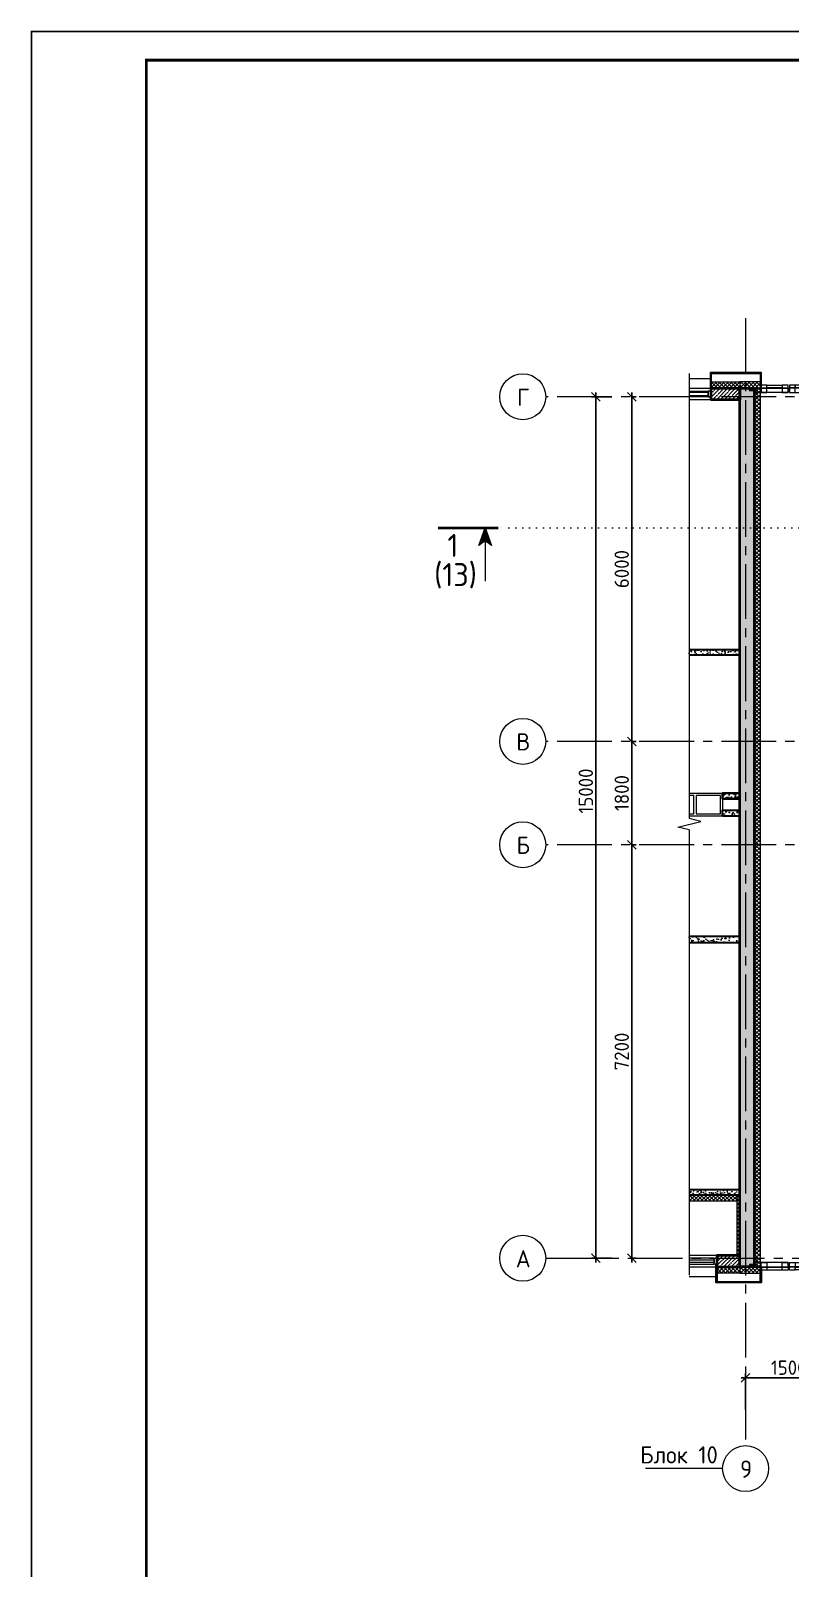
# Model space of a CAD drawing. Header units: millimetres. Extents: x -6427 to 93283, y -13 to 42012.
# Drawn here: x -13 to 13206, y 15241 to 42012 of the extents above; entities that cross this region are included whole.
import ezdxf
from ezdxf.enums import TextEntityAlignment as Align

# ---------------------------------------------------------------- set-up
doc = ezdxf.new("R2010")
doc.units = ezdxf.units.MM
for name, pattern in [('ACAD_ISO04W100', [30, 24, -3, 0, -3]), ('CENTER2', [28.575, 19.05, -3.175, 3.175, -3.175]), ('DASHED', [0.75, 0.5, -0.25]), ('Пунктирная _дл__', [3, 0, -3])]:
    doc.linetypes.add(name, pattern=pattern)
doc.layers.get('Defpoints').update_dxf_attribs({"color": 6, "lineweight": 60})
for name, color, linetype, lineweight in [('__АР__линия_09', 7, 'Continuous', 9), ('АР_Вентблок', 94, 'Continuous', 20), ('АР_Выноски', 114, 'Continuous', 5), ('АР_Газаблок 100мм', 24, 'Continuous', 30), ('АР_Монолит', 1, 'Continuous', 40), ('АР_Окна и витражи', 150, 'Continuous', 9), ('АР_Ось', 1, 'CENTER2', 5), ('АР_Размеры_оси', 162, 'Continuous', 5), ('АР_Утеплитель', 30, 'Continuous', 9), ('АР_Фасад', 30, 'Continuous', 30), ('АР_Штамп', 7, 'Continuous', 25)]:
    doc.layers.add(name, color=color, linetype=linetype, lineweight=lineweight)
doc.layers.add('Layout frame', color=96, linetype='Continuous')
doc.styles.add('Common Павел', font='')
doc.styles.get('Common Павел').set_extended_font_data('GOST Common')
doc.dimstyles.new('250x1', dxfattribs={"dimscale": 100, "dimtxt": 2.5, "dimasz": 1.5, "dimexe": 0.75, "dimexo": 0, "dimgap": 0.5, "dimtad": 1, "dimdec": 0, "dimtxsty": 'Common Павел', "dimblk": 'OBLIQUE', "dimcen": 2.5, "dimdle": 0.75, "dimadec": 0, "dimazin": 0, "dimtfac": 1, "dimtdec": 0, "dimtmove": 1, "dimatfit": 3, "dimfxl": 1, "dimtfill": 1, "dimarcsym": 0})
pattern_1 = [(45, (-99827.42, -189714.69), (-67.35192, 67.35192), []), (45, (-99760.06, -189714.69), (-67.35192, 67.35192), [119.0625, -23.8125, 0, -23.8125])]
pattern_2 = [(230, (442607.64, 146747.97), (-182.18467, 15.939086), [19.05, -209.55]), (175, (442607.64, 146747.97), (35.24342, -191.056845), [15.24, -167.640584]), (280.451445, (442592.46, 146749.3), (-146.94125, -175.11775), [16.19001, -178.090245]), (226.1842, (442607.64, 146697.17), (-271.07904, 42.04233), [28.575, -314.325]), (276.63556, (442585.05, 146700.67), (-237.40413, -247.42612), [24.28502, -267.1356]), (171.18415, (442607.64, 146697.17), (-237.40413, -247.42612), [22.85997, -251.45973]), (201, (442582.24, 146709.87), (-151.61439, 102.2652), [19.05, -209.55]), (146, (442582.24, 146709.87), (-61.80203, -184.18797), [15.24, -167.64]), (251.451445, (442569.61, 146718.39), (-213.41642, -81.92277), [16.19001, -178.08994]), (217.5, (442607.644, 146747.97), (-3.088603, -84.555039), [0, -165.608, 0, -170.18, 0, -168.275]), (187.5, (442607.64, 146747.97), (-66.819663, -100.180575), [0, -97.028, 0, -161.798, 0, -64.135]), (147.5, (442664.286, 146747.97), (-135.590595, 5.728744), [0, -63.5, 0, -198.12, 0, -262.89]), (137.5, (442689.69, 146747.97), (-148.12918, -25.42649), [0, -82.55, 0, -131.572, 0, -186.69])]

# ---------------------------------------------------------------- blocks, each defined once
blk = doc.blocks.new('*U25')
for points, const_width in [([(-594, 0), (0, 0), (0, 420), (-594, 420)], 0.25), ([(-574, 5), (-5, 5), (-5, 415), (-574, 415)], 0.5)]:
    blk.add_lwpolyline(points, close=True, dxfattribs=dict(const_width=const_width))
blk = doc.blocks.new('Ь10-100')
at = {"color": 7, "linetype": 'DASHED', "lineweight": 15, "ltscale": 5}
for p, q in [((-6, 13), (-1, 16)), ((-6, 13), (4, 13)), ((-5, 0), (-6, -4)), ((-4, 2), (-5, 0)), ((-5, 0), (4, 0)), ((-4, 2), (-1, 2)), ((-3, 3), (-1, 3)), ((-2, 3), (-3, 2)), ((-1, 7), (-2, 4)), ((-2, 5), (1, 6)), ((-1, 16), (4, 13)), ((-1, 7), (1, 5)), ((-1, -37), (-1, 2)), ((0, 3), (2, 4)), ((0, -37), (0, 2)), ((0, 2), (3, 2)), ((1, 4), (2, 2)), ((3, 2), (4, 0)), ((4, 0), (4, -4)), ((-6, -4), (-3, -4)), ((-5, -6), (-6, -10)), ((-6, -10), (-3, -10)), ((-5, -12), (-6, -16)), ((-6, -16), (-3, -16)), ((-5, -18), (-6, -22)), ((-6, -22), (-3, -22)), ((-5, -24), (-6, -28)), ((-6, -28), (-3, -28)), ((-6, -30), (-3, -30)), ((-3, -6), (-5, -6)), ((-3, -12), (-5, -12)), ((-3, -18), (-5, -18)), ((-3, -24), (-5, -24)), ((-3, -6), (-3, -4)), ((-3, -10), (-3, -12)), ((-3, -18), (-3, -16)), ((-3, -22), (-3, -24)), ((-3, -28), (-3, -30)), ((1, -4), (4, -4)), ((1, -6), (1, -4)), ((1, -6), (4, -6)), ((1, -10), (4, -10)), ((1, -10), (1, -12)), ((1, -12), (4, -12)), ((1, -18), (1, -16)), ((1, -16), (4, -16)), ((1, -18), (4, -18)), ((1, -22), (4, -22)), ((1, -22), (1, -24)), ((1, -24), (4, -24)), ((1, -28), (4, -28)), ((1, -30), (1, -28)), ((1, -30), (4, -30)), ((4, -6), (4, -10)), ((4, -12), (4, -16)), ((4, -18), (4, -22)), ((4, -24), (4, -28))]:
    blk.add_line(p, q, dxfattribs=at)
at = {"color": 7, "linetype": 'DASHED', "ltscale": 5}
for p, q in [((-6, -67), (-6, 13)), ((4, 13), (4, -67)), ((-16, -67), (14, -67)), ((-4, -49), (-4, -1)), ((-4, -67), (-4, -50)), ((3, -67), (3, -1))]:
    blk.add_line(p, q, dxfattribs=at)
at = {"linetype": 'ACAD_ISO04W100'}
blk.add_line((-1, 18), (-1, -80), dxfattribs=at)
at = {"color": 7, "ltscale": 5}
for p, q in [((-16, -67), (-16, -70)), ((-16, -70), (14, -70)), ((-12, -70), (-12, -72)), ((-12, -72), (11, -72)), ((-8, -77), (-8, -72)), ((5, -77), (-6, -77)), ((-4, -77), (-4, -72)), ((3, -77), (3, -72)), ((7, -72), (7, -77)), ((11, -70), (11, -72))]:
    blk.add_line(p, q, dxfattribs=at)
at = {"color": 7, "linetype": 'DASHED', "lineweight": 9, "ltscale": 5}
blk.add_line((-1, -37), (0, -37), dxfattribs=at)
at = {"color": 7, "linetype": 'Continuous', "ltscale": 5}
blk.add_line((14, -70), (14, -67), dxfattribs=at)
at = {"color": 7, "ltscale": 2}
for centre, radius, start, end in [((-6, -75), 2.77, 227.3489, 309.0524), ((-1, -67), 10.9, 250.5286, 289.4715), ((5, -75), 2.77, 230.845, 312.6565)]:
    blk.add_arc(centre, radius, start, end, dxfattribs=at)
blk = doc.blocks.new('джр')
at = {"lineweight": 0, "ltscale": 0.1}
for p, q in [((361778, 15890), (362285, 15890)), ((362817, 15890), (362310, 15890))]:
    blk.add_line(p, q, dxfattribs=at)
for points in [[(361697, 15971), (361697, 15890), (361778, 15890), (361772, 15896), (361708, 15896), (361703, 15901), (361703, 15965)], [(361817, 15965), (361917, 15965), (361917, 15835), (361817, 15835)], [(362185, 15885), (361917, 15885), (361917, 15840), (362185, 15840)], [(362185, 15965), (362285, 15965), (362285, 15835), (362185, 15835)], [(362310, 15965), (362410, 15965), (362410, 15835), (362310, 15835)], [(362410, 15885), (362677, 15885), (362677, 15840), (362410, 15840)], [(362677, 15965), (362777, 15965), (362777, 15835), (362677, 15835)], [(362897, 15971), (362897, 15890), (362817, 15890), (362822, 15896), (362887, 15896), (362892, 15901), (362892, 15965)]]:
    blk.add_lwpolyline(points, close=True, dxfattribs=at)
for points in [[(361703, 15890), (361703, 15885), (362285, 15885), (362285, 15965), (361703, 15965)], [(362892, 15890), (362892, 15885), (362310, 15885), (362310, 15965), (362892, 15965)]]:
    blk.add_lwpolyline(points, dxfattribs=at)
at = {"lineweight": 0}
for p, xscale, yscale, zscale, rotation in [((361631, 15927), -1.071428571428, 1.071428571428, 1.071428571428, 89.99626516320649), ((362964, 15927), 1.071428571428001, 1.071428571428001, 1.071428571428001, 270.0037348367935)]:
    blk.add_blockref('Ь10-100', p, dxfattribs=dict(at, xscale=xscale, yscale=yscale, zscale=zscale, rotation=rotation))
blk = doc.blocks.new('_Oblique')
at = {"color": 0, "linetype": 'ByBlock', "lineweight": -2}
blk.add_line((-0.5, -0.5), (0.5, 0.5), dxfattribs=at)
blk = doc.blocks.new('*D98')
at = {"layer": 'Defpoints', "color": 0, "transparency": 16777216}
for p in [(12430, 18559), (13930, 18559), (12430, 17997)]:
    blk.add_point(p, dxfattribs=at)
at = {"layer": 'АР_Размеры_оси', "color": 0, "lineweight": -2, "transparency": 16777216}
for p, q in [((14005, 18559), (12355, 18559)), ((12430, 17997), (12430, 18634)), ((13930, 18559), (13930, 18634))]:
    blk.add_line(p, q, dxfattribs=at)
at = {"layer": 'АР_Размеры_оси', "color": 0, "lineweight": -2, "transparency": 16777216, "xscale": 150, "yscale": 150, "zscale": 150, "rotation": 180}
blk.add_blockref('_Oblique', (12430, 18559), dxfattribs=at)
at = {"layer": 'АР_Размеры_оси', "color": 0, "lineweight": -2, "transparency": 16777216, "xscale": 150, "yscale": 150, "zscale": 150}
blk.add_blockref('_Oblique', (13930, 18559), dxfattribs=at)
at = {"layer": 'АР_Размеры_оси', "color": 0, "transparency": 16777216, "insert": (13180, 18734), "char_height": 250, "attachment_point": 5, "style": 'Common Павел', "bg_fill": 3, "box_fill_scale": 1.1, "bg_fill_color": 9, "bg_fill_true_color": 13158600, "bg_fill_transparency": 0}
blk.add_mtext('1500', dxfattribs=at)
blk = doc.blocks.new('*U42')
at = {"layer": '__АР__линия_09'}
for p, q in [((9188, 0), (-500, 0)), ((9188, 0), (9251, 250)), ((9251, 250), (9376, -250)), ((9376, -250), (9438, 0)), ((19127, 0), (9438, 0))]:
    blk.add_line(p, q, dxfattribs=at)
blk = doc.blocks.new('*D93')
at = {"layer": 'Defpoints', "color": 0, "transparency": 16777216}
for p in [(10449, 35639), (10449, 35639), (10449, 29639)]:
    blk.add_point(p, dxfattribs=at)
at = {"layer": 'АР_Размеры_оси', "color": 0, "lineweight": -2, "transparency": 16777216}
for p, q in [((10449, 29564), (10449, 35714)), ((10449, 35639), (10524, 35639)), ((10449, 29639), (10524, 29639))]:
    blk.add_line(p, q, dxfattribs=at)
at = {"layer": 'АР_Размеры_оси', "color": 0, "lineweight": -2, "transparency": 16777216, "xscale": 150, "yscale": 150, "zscale": 150}
for p, rotation in [((10449, 35639), 90), ((10449, 29639), 270)]:
    blk.add_blockref('_Oblique', p, dxfattribs=dict(at, rotation=rotation))
at = {"layer": 'АР_Размеры_оси', "color": 0, "transparency": 16777216, "insert": (10274, 32639), "char_height": 250, "attachment_point": 5, "rotation": 90, "style": 'Common Павел', "bg_fill": 3, "box_fill_scale": 1.1, "bg_fill_color": 9, "bg_fill_true_color": 13158600, "bg_fill_transparency": 0}
blk.add_mtext('6000', dxfattribs=at)
blk = doc.blocks.new('*D94')
at = {"layer": 'Defpoints', "color": 0, "transparency": 16777216}
for p in [(10102, 35639), (9824, 20639), (10102, 20639)]:
    blk.add_point(p, dxfattribs=at)
at = {"layer": 'АР_Размеры_оси', "color": 0, "lineweight": -2, "transparency": 16777216}
for p, q in [((10102, 35639), (9749, 35639)), ((9824, 35714), (9824, 20564)), ((10102, 20639), (9749, 20639))]:
    blk.add_line(p, q, dxfattribs=at)
at = {"layer": 'АР_Размеры_оси', "color": 0, "lineweight": -2, "transparency": 16777216, "xscale": 150, "yscale": 150, "zscale": 150}
for p, rotation in [((9824, 35639), 90), ((9824, 20639), 270)]:
    blk.add_blockref('_Oblique', p, dxfattribs=dict(at, rotation=rotation))
at = {"layer": 'АР_Размеры_оси', "color": 0, "transparency": 16777216, "insert": (9649, 28775), "char_height": 250, "attachment_point": 5, "rotation": 90, "style": 'Common Павел', "bg_fill": 3, "box_fill_scale": 1.1, "bg_fill_color": 9, "bg_fill_true_color": 13158600, "bg_fill_transparency": 0}
blk.add_mtext('15000', dxfattribs=at)
blk = doc.blocks.new('*D95')
at = {"layer": 'Defpoints', "color": 0, "transparency": 16777216}
for p in [(10449, 29639), (10449, 27839), (10449, 27839)]:
    blk.add_point(p, dxfattribs=at)
at = {"layer": 'АР_Размеры_оси', "color": 0, "lineweight": -2, "transparency": 16777216}
for p, q in [((10449, 29714), (10449, 27764)), ((10449, 29639), (10524, 29639)), ((10449, 27839), (10524, 27839))]:
    blk.add_line(p, q, dxfattribs=at)
at = {"layer": 'АР_Размеры_оси', "color": 0, "lineweight": -2, "transparency": 16777216, "xscale": 150, "yscale": 150, "zscale": 150}
for p, rotation in [((10449, 29639), 90), ((10449, 27839), 270)]:
    blk.add_blockref('_Oblique', p, dxfattribs=dict(at, rotation=rotation))
at = {"layer": 'АР_Размеры_оси', "color": 0, "transparency": 16777216, "insert": (10274, 28739), "char_height": 250, "attachment_point": 5, "rotation": 90, "style": 'Common Павел', "bg_fill": 3, "box_fill_scale": 1.1, "bg_fill_color": 9, "bg_fill_true_color": 13158600, "bg_fill_transparency": 0}
blk.add_mtext('1800', dxfattribs=at)
blk = doc.blocks.new('*D96')
at = {"layer": 'Defpoints', "color": 0, "transparency": 16777216}
for p in [(10449, 27839), (10449, 20639), (10449, 20639)]:
    blk.add_point(p, dxfattribs=at)
at = {"layer": 'АР_Размеры_оси', "color": 0, "lineweight": -2, "transparency": 16777216}
for p, q in [((10449, 27914), (10449, 20564)), ((10449, 27839), (10524, 27839)), ((10449, 20639), (10524, 20639))]:
    blk.add_line(p, q, dxfattribs=at)
at = {"layer": 'АР_Размеры_оси', "color": 0, "lineweight": -2, "transparency": 16777216, "xscale": 150, "yscale": 150, "zscale": 150}
for p, rotation in [((10449, 27839), 90), ((10449, 20639), 270)]:
    blk.add_blockref('_Oblique', p, dxfattribs=dict(at, rotation=rotation))
at = {"layer": 'АР_Размеры_оси', "color": 0, "transparency": 16777216, "insert": (10274, 24239), "char_height": 250, "attachment_point": 5, "rotation": 90, "style": 'Common Павел', "bg_fill": 3, "box_fill_scale": 1.1, "bg_fill_color": 9, "bg_fill_true_color": 13158600, "bg_fill_transparency": 0}
blk.add_mtext('7200', dxfattribs=at)
blk = doc.blocks.new('A$Ce0ce27e4')
at = {"layer": 'АР_Выноски', "lineweight": 0}
h = blk.add_hatch(color=256, dxfattribs=at)
h.dxf.hatch_style = 1
h.paths.add_polyline_path([(-16932, -2282), (-16821, -2589), (-16932, -2506), (-17043, -2589)])
at = {"layer": 'АР_Выноски', "lineweight": 40}
blk.add_lwpolyline([(-17754, -2282), (-16705, -2282)], dxfattribs=at)
at = {"layer": 'АР_Выноски'}
for points in [[(-16932, -2282), (-16821, -2589), (-16932, -2506), (-17043, -2589), (-16932, -2282)], [(-16932, -2282), (-16932, -3208)]]:
    blk.add_lwpolyline(points, dxfattribs=at)
at = {"layer": 'АР_Выноски', "linetype": 'Пунктирная _дл__', "lineweight": 9, "ltscale": 40}
blk.add_lwpolyline([(21431, -2282), (-16705, -2282)], dxfattribs=at)
at = {"layer": 'АР_Выноски', "char_height": 400, "attachment_point": 1, "style": 'Common Павел'}
for s, insert, width in [('1', (-17591, -2388), 210), ('(13)', (-17821, -2896), 546)]:
    blk.add_mtext(s, dxfattribs=dict(at, insert=insert, width=width))

msp = doc.modelspace()

# ---------------------------------------------------------------- hatches: boundary and pattern name
at = {"layer": 'АР_Газаблок 100мм', "lineweight": 5}
h = msp.add_hatch(dxfattribs=at)
h.set_pattern_fill('AR-CONC', color=256, scale=0.8, angle=180, style=0)
h.set_pattern_definition([(230, (442096.77, 95867.83), (-145.747735, 12.75127), [15.24, -167.64]), (175, (442096.77, 95867.83), (28.194737, -152.845476), [12.192, -134.112467]), (280.451445, (442084.62, 95868.89), (-117.552998, -140.0942), [12.952007, -142.472196]), (226.1842, (442096.77, 95827.19), (-216.86323, 33.63386), [22.86, -251.46]), (276.63556, (442078.7, 95829.99), (-189.92331, -197.9409), [19.42802, -213.70849]), (171.18415, (442096.77, 95827.19), (-189.92331, -197.9409), [18.28797, -201.16779]), (201, (442076.45, 95837.35), (-121.291513, 81.81216), [15.24, -167.64]), (146, (442076.45, 95837.35), (-49.441623, -147.350373), [12.192, -134.112]), (251.451445, (442066.34, 95844.16), (-170.733135, -65.538215), [12.952007, -142.47195]), (217.5, (442096.77, 95867.826), (-2.4708826, -67.644031), [0, -132.4864, 0, -136.144, 0, -134.62]), (187.5, (442096.77, 95867.826), (-53.45573, -80.14446), [0, -77.6224, 0, -129.4384, 0, -51.308]), (147.5, (442142.08, 95867.826), (-108.472476, 4.582995), [0, -50.8, 0, -158.496, 0, -210.312]), (137.5, (442162.4, 95867.83), (-118.503345, -20.341193), [0, -66.04, 0, -105.2576, 0, -149.352])])
h.paths.add_polyline_path([(11329.7, 31138.7), (11329.7, 31138.7), (10629.7, 31138.7), (10629.7, 31138.7)])
h.paths.add_polyline_path([(11448.7, 31238.7), (11448.7, 31138.7), (12329.7, 31138.7), (12329.7, 31238.7)])
at = {"layer": 'АР_Газаблок 100мм', "lineweight": 9, "transparency": 33554687}
h = msp.add_hatch(dxfattribs=at)
h.set_pattern_fill('AR-CONC', color=256, angle=180)
h.set_pattern_definition(pattern_2)
h.paths.add_polyline_path([(12029.7, 28638.8), (12029.7, 28738.8), (12329.7, 28738.8), (12329.7, 28638.8)])
h = msp.add_hatch(dxfattribs=at)
h.set_pattern_fill('AR-CONC', color=256, angle=180)
h.set_pattern_definition([(230, (442607.64, 149347.95), (-182.18467, 15.939086), [19.05, -209.55]), (175, (442607.64, 149347.95), (35.24342, -191.056845), [15.24, -167.640584]), (280.451445, (442592.46, 149349.28), (-146.94125, -175.11775), [16.19001, -178.090245]), (226.1842, (442607.64, 149297.15), (-271.07904, 42.04233), [28.575, -314.325]), (276.63556, (442585.05, 149300.65), (-237.40413, -247.42612), [24.28502, -267.1356]), (171.18415, (442607.64, 149297.15), (-237.40413, -247.42612), [22.85997, -251.45973]), (201, (442582.24, 149309.85), (-151.61439, 102.2652), [19.05, -209.55]), (146, (442582.24, 149309.85), (-61.80203, -184.18797), [15.24, -167.64]), (251.451445, (442569.61, 149318.37), (-213.41642, -81.92277), [16.19001, -178.08994]), (217.5, (442607.644, 149347.95), (-3.088603, -84.555039), [0, -165.608, 0, -170.18, 0, -168.275]), (187.5, (442607.64, 149347.95), (-66.819663, -100.180575), [0, -97.028, 0, -161.798, 0, -64.135]), (147.5, (442664.286, 149347.95), (-135.590595, 5.728744), [0, -63.5, 0, -198.12, 0, -262.89]), (137.5, (442689.69, 149347.95), (-148.12918, -25.42649), [0, -82.55, 0, -131.572, 0, -186.69])])
h.paths.add_polyline_path([(12029.7, 28738.7), (12029.7, 28638.7), (12329.7, 28638.7), (12329.7, 28738.7)])
h = msp.add_hatch(dxfattribs=at)
h.set_pattern_fill('AR-CONC', color=256, angle=180)
h.set_pattern_definition(pattern_2)
h.paths.add_polyline_path([(12029.7, 28338.8), (12029.7, 28438.8), (12329.7, 28438.8), (12329.7, 28338.8)])
h = msp.add_hatch(dxfattribs=at)
h.set_pattern_fill('AR-CONC', color=256, angle=180)
h.set_pattern_definition([(230, (436575.1, 144248), (-182.18467, 15.939086), [19.05, -209.55]), (175, (436575.1, 144248), (35.24342, -191.056845), [15.24, -167.640584]), (280.451445, (436559.91, 144249.33), (-146.94125, -175.11775), [16.19001, -178.090245]), (226.1842, (436575.1, 144197.2), (-271.07904, 42.04233), [28.575, -314.325]), (276.63556, (436552.5, 144200.7), (-237.40413, -247.42612), [24.28502, -267.1356]), (171.18415, (436575.1, 144197.2), (-237.40413, -247.42612), [22.85997, -251.45973]), (201, (436549.7, 144209.9), (-151.61439, 102.2652), [19.05, -209.55]), (146, (436549.7, 144209.9), (-61.80203, -184.18797), [15.24, -167.64]), (251.451445, (436537.06, 144218.43), (-213.41642, -81.92277), [16.19001, -178.08994]), (217.5, (436575.09, 144248.007), (-3.088603, -84.555039), [0, -165.608, 0, -170.18, 0, -168.275]), (187.5, (436575.09, 144248.01), (-66.819663, -100.180575), [0, -97.028, 0, -161.798, 0, -64.135]), (147.5, (436631.735, 144248.01), (-135.590595, 5.728744), [0, -63.5, 0, -198.12, 0, -262.89]), (137.5, (436657.13, 144248.01), (-148.12918, -25.42649), [0, -82.55, 0, -131.572, 0, -186.69])])
h.paths.add_polyline_path([(12329.7, 26138.8), (12329.7, 26238.8), (11448.7, 26238.8), (11448.7, 26138.8)])
at = {"layer": 'АР_Газаблок 100мм', "lineweight": 5}
h = msp.add_hatch(dxfattribs=at)
h.set_pattern_fill('AR-CONC', color=256, scale=0.8, angle=360, style=0)
h.set_pattern_definition([(50, (-408134.76, -40040.36), (145.747735, -12.75127), [15.24, -167.64]), (355, (-408134.76, -40040.36), (-28.194737, 152.845476), [12.192, -134.112467]), (100.451445, (-408122.61, -40041.42), (117.553, 140.0942), [12.952007, -142.472196]), (46.1842, (-408134.76, -39999.72), (216.86323, -33.63386), [22.86, -251.46]), (96.63556, (-408116.69, -40002.52), (189.92331, 197.9409), [19.42802, -213.70849]), (351.18415, (-408134.76, -39999.72), (189.92331, 197.9409), [18.28797, -201.16779]), (21, (-408114.44, -40009.88), (121.291513, -81.81216), [15.24, -167.64]), (326, (-408114.44, -40009.88), (49.441623, 147.350373), [12.192, -134.112]), (71.451445, (-408104.33, -40016.7), (170.733135, 65.538215), [12.952007, -142.47195]), (37.5, (-408134.76, -40040.356), (2.4708826, 67.644031), [0, -132.4864, 0, -136.144, 0, -134.62]), (7.5, (-408134.76, -40040.356), (53.45573, 80.14446), [0, -77.6224, 0, -129.4384, 0, -51.308]), (327.5, (-408180.073, -40040.356), (108.472476, -4.582995), [0, -50.8, 0, -158.496, 0, -210.312]), (317.5, (-408200.39, -40040.36), (118.503345, 20.341193), [0, -66.04, 0, -105.2576, 0, -149.352])])
h.paths.add_polyline_path([(11448.7, 21838.7), (11448.7, 21738.7), (12329.7, 21738.7), (12329.7, 21838.7)])
at = {"layer": 'АР_Монолит', "lineweight": 0}
h = msp.add_hatch(dxfattribs=at)
h.set_pattern_fill('ANSI35', color=256, scale=15)
h.set_pattern_definition(pattern_1)
h.paths.add_polyline_path([(11829.7, 35788.7), (12329.7, 35788.7), (12329.7, 35588.7), (11829.7, 35588.7)])
h = msp.add_hatch(dxfattribs=at)
h.set_pattern_fill('ANSI35', color=256, scale=15)
h.set_pattern_definition([(45, (-149827.42, -105714.69), (-67.35192, 67.35192), []), (45, (-149760.06, -105714.69), (-67.35192, 67.35192), [119.0625, -23.8125, 0, -23.8125])])
h.paths.add_polyline_path([(12579.7, 20488.7), (12329.7, 20488.7), (12329.7, 35788.7), (12579.7, 35788.7)])
h = msp.add_hatch(dxfattribs=at)
h.set_pattern_fill('ANSI35', color=256, scale=15)
h.set_pattern_definition(pattern_1)
h.paths.add_polyline_path([(11929.7, 20488.7), (12329.7, 20488.7), (12329.7, 20688.7), (11929.7, 20688.7)])
at = {"layer": 'АР_Утеплитель'}
h = msp.add_hatch(dxfattribs=at)
h.set_pattern_fill('ANSI37', color=256, scale=15)
h.set_pattern_definition([(45, (-203884.52, -19143.524), (-33.67596, 33.67596), []), (135, (-203884.52, -19143.524), (-33.67596, -33.67596), [])])
h.paths.add_polyline_path([(11829.7, 35898.7), (12329.7, 35898.7), (12329.7, 35788.7), (11829.7, 35788.7)])
h = msp.add_hatch(dxfattribs=at)
h.set_pattern_fill('ANSI37', color=256, scale=15, angle=-90)
h.set_pattern_definition([(315, (-23540.775, 233362.46), (33.67596, 33.67596), []), (45, (-23540.775, 233362.46), (-33.67596, 33.67596), [])])
h.paths.add_polyline_path([(12689.8, 20378.7), (12689.8, 35898.7), (12329.7, 35898.7), (12329.7, 35788.7), (12579.7, 35788.7), (12579.7, 20488.7), (12329.7, 20488.7), (12329.7, 20378.7)])
at = {"layer": 'АР_Утеплитель', "lineweight": 0}
h = msp.add_hatch(dxfattribs=at)
h.set_pattern_fill('ANSI37', color=256, scale=15, angle=360)
h.set_pattern_definition([(45, (-408134.76, -40040.356), (-33.6759605, 33.6759605), []), (135, (-408134.76, -40040.356), (-33.6759605, -33.6759605), [])])
h.paths.add_polyline_path([(11448.7, 21738.8), (11448.7, 21638.7), (12279.7, 21638.7), (12279.7, 21738.7)])
h = msp.add_hatch(dxfattribs=at)
h.set_pattern_fill('ANSI37', color=256, scale=15, angle=360)
h.set_pattern_definition([(45, (-408784.74, -39840.365), (-33.6759605, 33.6759605), []), (135, (-408784.74, -39840.365), (-33.6759605, -33.6759605), [])])
h.paths.add_polyline_path([(12279.7, 21738.7), (12329.7, 21738.7), (12329.7, 20688.7), (12279.7, 20688.7)])
at = {"layer": 'АР_Утеплитель'}
h = msp.add_hatch(dxfattribs=at)
h.set_pattern_fill('ANSI37', color=256, scale=15)
h.set_pattern_definition([(45, (-201628.83, -17871.303), (-33.67596, 33.67596), []), (135, (-201628.83, -17871.303), (-33.67596, -33.67596), [])])
h.paths.add_polyline_path([(12329.7, 20378.7), (11929.7, 20378.7), (11929.7, 20488.7), (12329.7, 20488.7)])

# ---------------------------------------------------------------- linework, layer by layer
at = {"layer": 'АР_Вентблок', "lineweight": 20}
for points in [[(11448.7, 28738.7), (12029.7, 28738.7), (12029.7, 28338.7), (11448.7, 28338.7)], [(11448.7, 28378.7), (11529.7, 28378.7), (11529.7, 28698.7), (11448.7, 28698.7)]]:
    msp.add_lwpolyline(points, dxfattribs=at)
msp.add_lwpolyline([(11569.7, 28698.7), (11569.7, 28378.7), (11989.7, 28378.7), (11989.7, 28698.7)], close=True, dxfattribs=at)
at = {"layer": 'АР_Газаблок 100мм', "lineweight": 30, "ltscale": 0.5}
for points in [[(11448.7, 31238.7), (12329.7, 31238.7), (12329.7, 31138.7), (11448.7, 31138.7)], [(11448.7, 26138.8), (12329.7, 26138.8), (12329.7, 26238.8), (11448.7, 26238.8)], [(11448.7, 21838.7), (12329.7, 21838.7), (12329.7, 21738.7), (11448.7, 21738.7)]]:
    msp.add_lwpolyline(points, dxfattribs=at)
for points in [[(12029.7, 28638.8), (12029.7, 28738.8), (12329.7, 28738.8), (12329.7, 28638.8)], [(12029.7, 28738.7), (12029.7, 28638.7), (12329.7, 28638.7), (12329.7, 28738.7)], [(12029.7, 28338.8), (12029.7, 28438.8), (12329.7, 28438.8), (12329.7, 28338.8)]]:
    msp.add_lwpolyline(points, close=True, dxfattribs=at)
at = {"layer": 'АР_Монолит'}
for points in [[(11829.7, 35788.7), (12329.7, 35788.7), (12329.7, 35588.7), (11829.7, 35588.7)], [(12579.7, 20488.7), (12329.7, 20488.7), (12329.7, 35788.7), (12579.7, 35788.7)], [(11929.7, 20488.7), (12329.7, 20488.7), (12329.7, 20688.7), (11929.7, 20688.7)]]:
    msp.add_lwpolyline(points, close=True, dxfattribs=at)
at = {"layer": 'АР_Окна и витражи'}
for points in [[(11448.7, 35788.7), (11829.7, 35788.7), (11829.7, 35588.7), (11448.7, 35588.7)], [(11448.7, 35738.7), (11779.7, 35738.7), (11779.7, 35638.7), (11448.7, 35638.7)], [(11448.7, 35663.7), (11779.7, 35663.7), (11779.7, 35713.7), (11448.7, 35713.7)], [(11448.7, 20488.7), (11929.7, 20488.7), (11929.7, 20688.7), (11448.7, 20688.7)], [(11448.7, 20538.7), (11879.7, 20538.7), (11879.7, 20638.7), (11448.7, 20638.7)], [(11448.7, 20613.7), (11879.7, 20613.7), (11879.7, 20563.7), (11448.7, 20563.7)]]:
    msp.add_lwpolyline(points, dxfattribs=at)
at = {"layer": 'АР_Окна и витражи', "lineweight": 20}
for points in [[(11779.7, 35638.7), (11829.7, 35638.7), (11829.7, 35738.7), (11779.7, 35738.7)], [(11879.7, 20638.7), (11929.7, 20638.7), (11929.7, 20538.7), (11879.7, 20538.7)]]:
    msp.add_lwpolyline(points, close=True, dxfattribs=at)
at = {"layer": 'АР_Ось', "ltscale": 50}
for points in [[(12429.7, 37008.9), (12429.7, 17376)], [(44392.9, 35638.7), (8950.8, 35638.7)], [(44392.9, 29638.7), (8950.8, 29638.7)], [(44392.9, 27838.7), (8950.8, 27838.7)], [(8950.8, 20638.7), (44392.9, 20638.7)]]:
    msp.add_lwpolyline(points, dxfattribs=at)
at = {"layer": 'АР_Ось', "linetype": 'Continuous'}
msp.add_lwpolyline([(12029.7, 16976), (10685.4, 16976)], dxfattribs=at)
at = {"layer": 'АР_Ось', "linetype": 'Continuous', "ltscale": 100}
for centre in [(8550.8, 35638.7), (8550.8, 29638.7), (8550.8, 27838.7), (8550.8, 20638.7), (12429.7, 16976)]:
    msp.add_circle(centre, 400, dxfattribs=at)
at = {"layer": 'АР_Утеплитель'}
for points in [[(11829.7, 35898.7), (12329.7, 35898.7), (12329.7, 35788.7), (11829.7, 35788.7)], [(12689.8, 20378.7), (12689.8, 35898.7), (12329.7, 35898.7), (12329.7, 35788.7), (12579.7, 35788.7), (12579.7, 20488.7), (12329.7, 20488.7), (12329.7, 20378.7)], [(12329.7, 20378.7), (11929.7, 20378.7), (11929.7, 20488.7), (12329.7, 20488.7)]]:
    msp.add_lwpolyline(points, close=True, dxfattribs=at)
at = {"layer": 'АР_Утеплитель', "lineweight": 0, "ltscale": 50}
msp.add_lwpolyline([(11448.7, 21638.7), (12279.7, 21638.7), (12279.7, 21738.7), (11448.7, 21738.8)], dxfattribs=at)
msp.add_lwpolyline([(12279.7, 21738.7), (12329.7, 21738.7), (12329.7, 20688.7), (12279.7, 20688.7)], close=True, dxfattribs=at)
at = {"layer": 'АР_Фасад', "lineweight": 0}
for points in [[(11448.7, 35958.7), (11819.7, 35958.7)], [(11448.7, 20318.7), (11919.7, 20318.7)]]:
    msp.add_lwpolyline(points, dxfattribs=at)
at = {"layer": 'АР_Фасад'}
for points in [[(12699.7, 35788.7), (12699.8, 36058.7), (11819.7, 36058.7), (11819.7, 35738.7), (11829.7, 35738.7), (11829.7, 36048.7), (12689.8, 36048.7), (12689.7, 35788.7), (12699.7, 35788.7)], [(12699.7, 20488.7), (12699.8, 20218.7), (11919.7, 20218.7), (11919.7, 20538.7), (11929.7, 20538.7), (11929.7, 20228.7), (12689.8, 20228.7), (12689.7, 20488.7), (12699.7, 20488.7)]]:
    msp.add_lwpolyline(points, dxfattribs=at)

# ---------------------------------------------------------------- block references
at = {"extrusion": (0, 0, -1), "xscale": -0.8, "yscale": 0.8, "zscale": -0.8, "rotation": 270}
msp.add_blockref('*U42', (-11448.7, 20745.4), dxfattribs=at)
at = {"xscale": -1, "rotation": 180}
msp.add_blockref('джр', (-349117.6, 51679.1), dxfattribs=at)
msp.add_blockref('джр', (-349117.6, 4598.4))
at = {"layer": 'АР_Штамп', "xscale": 100, "yscale": 100, "zscale": 100}
msp.add_blockref('*U25', (59400, 0), dxfattribs=at)

# ---------------------------------------------------------------- texts
at = {"layer": 'АР_Ось', "linetype": 'Continuous', "style": 'Common Павел'}
for s, p in [('Г', (8559.3, 35390.8)), ('В', (8559.3, 29390.8)), ('Б', (8559.3, 27590.8)), ('А', (8559.3, 20390.8)), ('Блок 10', (11269.6, 16976)), ('9', (12438.3, 16728))]:
    msp.add_text(s, height=300, dxfattribs=at).set_placement(p, align=Align.BOTTOM_CENTER)

# ---------------------------------------------------------------- next in the draw order: dimensions: what is measured, and where the dimension line sits
at = {"layer": 'АР_Размеры_оси'}
dim = msp.add_linear_dim(base=(10449, 35638.7), p1=(10449, 29638.7), p2=(10449, 35638.7), angle=90, dimstyle='250x1', dxfattribs=at)
dim.commit()
dim.dimension.update_dxf_attribs({"geometry": '*D93', "text_midpoint": (10274, 32638.7)})
dim = msp.add_linear_dim(base=(12429.7, 18558.9), p1=(13929.7, 18558.9), p2=(12429.7, 17997.4), dimstyle='250x1', dxfattribs=at)
dim.commit()
dim.dimension.update_dxf_attribs({"geometry": '*D98', "text_midpoint": (13179.7, 18733.9)})

# ---------------------------------------------------------------- next in the draw order: dimensions: what is measured, and where the dimension line sits
dim = msp.add_linear_dim(base=(9823.8, 20638.7), p1=(10101.6, 35638.7), p2=(10101.6, 20638.7), angle=90, dimstyle='250x1', dxfattribs=at)
dim.commit()
dim.dimension.update_dxf_attribs({"geometry": '*D94', "text_midpoint": (9823.8, 28774.8), "dimtype": 160})

# ---------------------------------------------------------------- next in the draw order: dimensions: what is measured, and where the dimension line sits
dim = msp.add_linear_dim(base=(10449, 27838.7), p1=(10449, 29638.7), p2=(10449, 27838.7), angle=90, dimstyle='250x1', dxfattribs=at)
dim.commit()
dim.dimension.update_dxf_attribs({"geometry": '*D95', "text_midpoint": (10274, 28738.7)})

# ---------------------------------------------------------------- next in the draw order: dimensions: what is measured, and where the dimension line sits
dim = msp.add_linear_dim(base=(10449, 20638.7), p1=(10449, 27838.7), p2=(10449, 20638.7), angle=90, dimstyle='250x1', dxfattribs=at)
dim.commit()
dim.dimension.update_dxf_attribs({"geometry": '*D96', "text_midpoint": (10274, 24238.7)})

# ---------------------------------------------------------------- next in the draw order: linework, layer by layer
at = {"layer": 'Layout frame'}
msp.add_lwpolyline([(0, 42000), (59400, 42000), (59400, 0), (0, 0)], close=True, dxfattribs=at)

# ---------------------------------------------------------------- next in the draw order: block references
at = {"color": 5}
msp.add_blockref('A$Ce0ce27e4', (24829.7, 35638.7), dxfattribs=at)

doc.saveas('drawing.dxf')
